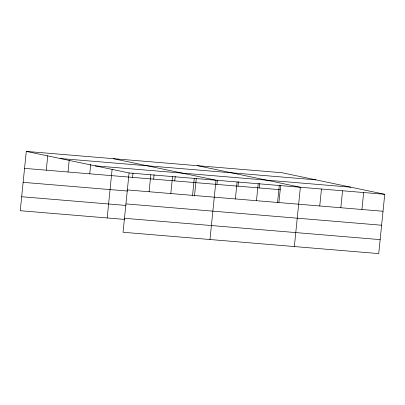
<?xml version="1.0" encoding="UTF-8"?>
<svg xmlns="http://www.w3.org/2000/svg" width="405" height="405" viewBox="0 0 405 405"><rect width="100%" height="100%" fill="white"/><g stroke="black" fill="none" stroke-linecap="round" stroke-linejoin="round"><path stroke-width="0.61" d="M26.274 151.404L129.079 172.96L123.059 232.262L378.726 253.596L384.75 194.294L281.941 172.738L26.274 151.404L20.25 210.706L124.548 219.409M46.281 170.181L47.749 155.733M68.015 171.998L69.225 160.056M89.748 173.811L90.705 164.384M107.178 217.961L112.114 169.341M132.572 177.385L133.017 172.986M149.091 191.737L150.812 174.773M153.662 179.142L154.113 174.747M170.819 193.549L172.545 176.585M174.757 180.903L175.203 176.504M192.552 195.362L194.278 178.397M194.491 196.025L196.293 178.266M209.982 239.512L216.007 180.215L113.203 158.659M216.943 184.422L217.389 180.028M235.376 198.936L237.102 181.972M238.034 186.184L238.479 181.784M256.471 200.698L258.193 183.733M259.129 187.945L259.575 183.546M277.562 202.459L279.288 185.495M278.923 202.459L280.665 185.308M294.354 246.554L300.378 187.252L197.574 165.701M319.748 205.978L321.474 189.013M340.843 207.74L342.564 190.775M361.933 209.496L363.66 192.532M60.198 158.517L315.87 179.85M95.155 165.847L350.826 187.181M129.079 172.96L384.75 194.294M24.548 168.369L280.219 189.702M127.357 189.925L383.029 211.258M23.131 182.341L127.428 191.044M125.94 203.897L381.606 225.231M21.667 196.734L125.965 205.436M124.477 218.29L380.143 239.623"/></g></svg>
